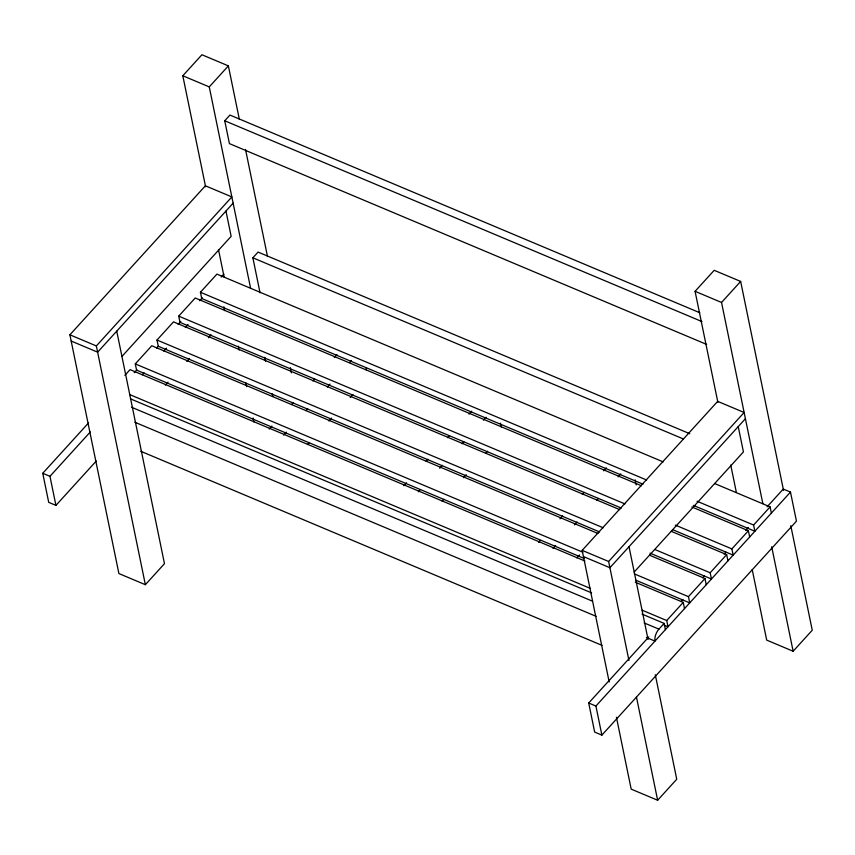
<?xml version="1.0" encoding="UTF-8"?>
<svg xmlns="http://www.w3.org/2000/svg" width="855" height="855" viewBox="0 0 855 855"><rect width="100%" height="100%" fill="white"/><g stroke="black" fill="none" stroke-linecap="round" stroke-linejoin="round"><path stroke-width="1.28" d="M205.606 186.807L182.81 75.764L201.919 54.752L228.371 65.878L239.368 119.444M250.558 288.071L209.261 86.9L228.371 65.878M706.636 344.415L229.429 143.619L224.737 120.779L229.952 115.051L699.785 312.738M69.896 334.807L205.392 185.802L231.855 196.928L96.348 345.944L145.361 584.692L118.898 573.566L69.896 334.807L96.348 345.944M233.126 203.159L97.63 352.164L71.168 341.038M121.923 356.46L231.149 236.343L225.966 211.067M124.862 375.366L130.067 369.627L584.895 561.008M584.008 558.401L136.565 370.13L135.282 363.899L151.784 345.751L598.008 533.509M599.579 531.938L158.271 346.254L156.999 340.023L173.501 321.875L619.725 509.633M621.296 508.062L179.988 322.367L178.716 316.136L195.218 297.989L641.432 485.747M643.013 484.176L201.705 298.491L200.423 292.26L216.935 274.113L663.149 461.871M96.284 461.016L55.928 505.391L48.714 502.355L42.75 473.285L88.482 423.001M134.203 372.716L136.896 369.755M156.625 348.071L158.421 346.093M178.139 324.398L180.833 321.448M199.664 300.736L202.346 297.786M221.178 277.073L223.871 274.113M55.928 505.391L49.964 476.321L90.309 431.957M142.315 374.768L144.11 372.791M163.839 351.106L166.533 348.145M185.353 327.444L188.047 324.483M260.059 292.838L252.866 257.804L258.071 252.075L689.782 433.72M165.325 385.103L168.007 382.142M186.839 361.43L189.532 358.48M208.364 337.768L211.046 334.818M269.218 429.028L271.89 426.089M291.502 404.522L293.286 402.555M312.909 380.988L314.693 379.022M334.305 357.454L336.977 354.515M145.361 584.692L164.47 563.68L116.74 331.152M283.646 435.099L286.318 432.16M305.94 410.592L307.725 408.626M327.337 387.059L330.009 384.119M349.631 362.541L351.416 360.586M307.447 444.557L309.232 442.601M328.844 421.023L331.516 418.084M350.251 397.49L352.923 394.55M403.902 485.704L406.574 482.765M426.185 461.187L427.97 459.231M447.593 437.653L449.377 435.697M468.989 414.119L471.661 411.18M418.33 491.775L420.115 489.819M439.727 468.241L442.409 465.302M462.021 443.734L463.805 441.768M483.417 420.2L486.1 417.251M442.131 501.233L443.916 499.267M463.528 477.699L466.199 474.76M485.822 453.182L487.607 451.226M717.879 402.363L695.083 291.32L714.203 270.308L740.654 281.434L783.554 490.449M762.842 503.627L721.545 302.456L740.654 281.434M538.586 542.38L540.371 540.413M559.982 518.846L562.654 515.896M582.276 494.329L584.061 492.373M603.673 470.795L606.355 467.856M553.014 548.45L555.686 545.501M574.41 524.917L577.093 521.977M596.705 500.399L598.489 498.444M618.101 476.866L620.783 473.927M609.188 682.001L582.17 550.364L717.676 401.358L744.128 412.484L608.632 561.489L628.949 660.477M576.815 557.898L579.487 554.959M745.41 418.715L609.904 567.72L583.452 556.594M634.196 572.016L743.433 451.9L738.239 426.624M767.127 506.801L783.266 489.049L790.49 492.085L796.454 521.155L601.877 735.118L594.663 732.072L588.7 703.013L648.774 636.954M681.05 601.45L682.846 599.483M702.575 577.788L704.37 575.821M724.089 554.126L725.884 552.159M745.613 530.463L748.307 527.503M646.38 637.477L654.983 641.1A8.988 4.425 -67.2 0 1 658.916 629.13L664.132 623.402L641.998 614.093M664.324 625.219L668.012 626.768L666.729 620.538L683.241 602.39L635.297 582.223M635.639 580.128L689.729 602.893L688.446 596.662L704.948 578.514L649.64 555.237M649.982 553.142L711.446 579.006L710.163 572.775L726.664 554.628L671.346 531.361M672.928 529.779L733.152 555.13L731.88 548.899L748.382 530.752L691.834 506.962M693.405 505.391L754.869 531.254L753.597 525.023L770.099 506.876L714.78 483.599M601.877 735.118L595.914 706.048L790.49 492.085M616.434 717.27L631.182 789.122L657.634 800.248L676.743 779.236L655.293 674.734M752.208 569.569L766.689 640.106L793.141 651.243L812.25 630.231L790.8 525.718M182.81 75.764L209.261 86.9M695.083 291.32L721.545 302.456M224.737 120.779L701.955 321.576M252.866 257.804L683.337 438.936M200.423 292.26L646.647 480.018M697.049 501.233L753.597 525.023M178.716 316.136L624.93 503.905M675.332 525.109L731.88 548.899M156.999 340.023L603.213 527.781M654.845 549.509L710.163 572.775M582.17 550.364L608.632 561.489M135.282 363.899L582.736 552.18M634.357 573.897L688.446 596.662M129.543 394.508L590.516 588.475M642.148 610.192L666.729 620.538M130.633 398.922L591.596 592.889M131.563 407.237L592.536 601.204M644.168 622.932L658.916 629.13M134.866 422.242L596.106 616.327M140.829 451.301L602.07 645.386M42.75 473.285L49.964 476.321M588.7 703.013L595.914 706.048M770.099 506.876L771.381 513.096M771.691 546.74L793.141 651.243M748.382 530.752L749.664 536.983M730.747 465.067L736.379 492.491M726.664 554.628L727.947 560.859M704.948 578.514L706.23 584.735M683.241 602.39L684.513 608.621M635.115 479.858L636.152 484.903M664.132 623.402L665.404 629.633M629.013 546.708L648.058 639.455M636.451 697.049L657.634 800.248M500.432 423.182L501.212 426.976M366.004 367.768L366.528 370.301M245.535 149.486L267.519 256.607M290.315 367.65L291.384 372.866M264.772 357.305L265.574 361.227M272.275 393.888L272.82 396.496M218.474 249.51L224.106 276.935M238.321 346.179L239.122 350.09M245.823 382.751L246.625 386.674M253.069 418.02L253.871 421.943M223.85 306.806L224.619 310.589"/></g></svg>
